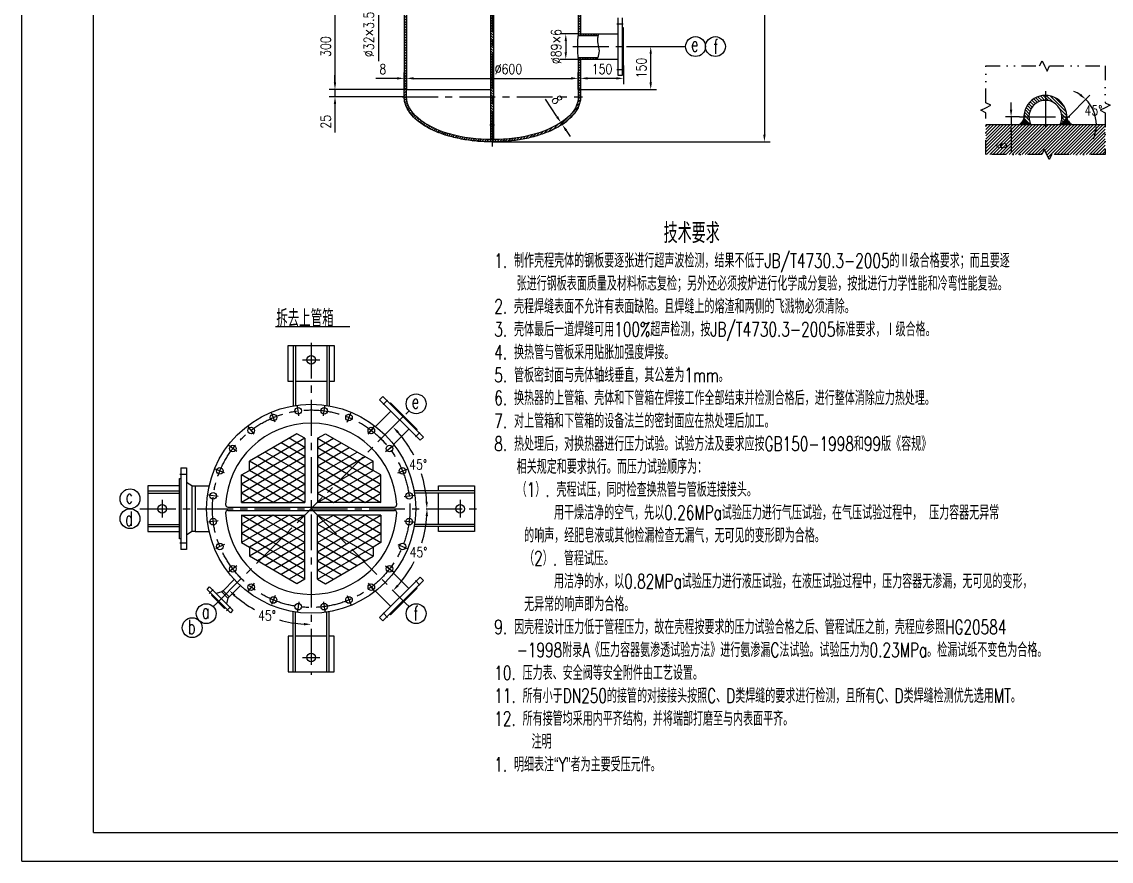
# Model space of a CAD drawing. Header units: millimetres. Extents: x -250 to 5690, y -100 to 8310.
# Drawn here: x -250 to 3555, y -100 to 2832 of the extents above; entities that cross this region are included whole.
import ezdxf
from ezdxf.enums import TextEntityAlignment as Align

# ---------------------------------------------------------------- set-up
doc = ezdxf.new("R2010")
doc.units = ezdxf.units.MM
doc.header["$LTSCALE"] = 100
doc.linetypes.add('CENTER', pattern=[2, 1.25, -0.25, 0.25, -0.25])
doc.linetypes.add('DIVIDE', pattern=[1.25, 0.5, -0.25, 0, -0.25, 0, -0.25])
for name, color, linetype in [('1轮廓实线层', 7, 'Continuous'), ('2细线层', 4, 'Continuous'), ('3中心线层', 1, 'CENTER'), ('5剖面线层', 2, 'Continuous'), ('6文字层', 3, 'Continuous'), ('7标注层', 4, 'Continuous'), ('9双点划线层', 6, 'DIVIDE')]:
    doc.layers.add(name, color=color, linetype=linetype)
doc.styles.add('PC_TEXTSTYLE', font='romans.shx', dxfattribs={"width": 0.8, "bigfont": 'hzfs.shx'})
doc.styles.add('TH_GBDIM', font='romans.shx', dxfattribs={"width": 0.8, "bigfont": 'gbcbig.shx'})
doc.dimstyles.new('TH_GBDIM', dxfattribs={"dimscale": 10, "dimtxt": 3.5, "dimasz": 2.5, "dimexe": 2, "dimexo": 0, "dimgap": 1.5, "dimtad": 1, "dimdec": 1, "dimzin": 0, "dimdsep": 46, "dimtxsty": 'TH_GBDIM', "dimcen": 2.5, "dimclrd": 130, "dimclre": 130, "dimclrt": 3, "dimadec": 0, "dimazin": 0, "dimtfac": 0.714286, "dimtdec": 1, "dimtmove": 0, "dimatfit": 3, "dimfxl": 0, "dimtolj": 1, "dimtzin": 0, "dimlwd": -1, "dimlwe": -1, "dimarcsym": 0})
pattern_1 = [(135, (-153, 733.659), (-4.490128, -4.490128), [])]
pattern_2 = [(45, (-153, 733.659), (-4.490128, 4.490128), [])]

# ---------------------------------------------------------------- blocks, each defined once
blk = doc.blocks.new('*D16')
at = {"layer": '7标注层', "color": 130}
for p, q in [((1393.5, 7473.5), (2363.5, 7473.5)), ((2343.5, 7448.5), (2343.5, 2437.5)), ((1393.5, 2412.5), (2363.5, 2412.5))]:
    blk.add_line(p, q, dxfattribs=at)
for points in [[(2339.3, 7448.5), (2347.6, 7448.5), (2343.5, 7473.5)], [(2339.3, 2437.5), (2347.6, 2437.5), (2343.5, 2412.5)]]:
    blk.add_solid(points, dxfattribs=at)
at = {"layer": 'Defpoints', "color": 0}
for p in [(1393.5, 7473.5), (1393.5, 2412.5), (2343.5, 2412.5)]:
    blk.add_point(p, dxfattribs=at)
at = {"layer": '7标注层', "color": 3, "insert": (2311, 4943), "char_height": 35, "attachment_point": 5, "rotation": 90, "style": 'TH_GBDIM'}
blk.add_mtext('\\A1;5060{}{}', dxfattribs=at)
blk = doc.blocks.new('*D18')
at = {"layer": '7标注层', "color": 130}
for p, q in [((1693.5, 2790), (1629.8, 2790)), ((1649.8, 2765), (1649.8, 2726)), ((1693.5, 2701), (1629.8, 2701))]:
    blk.add_line(p, q, dxfattribs=at)
for points in [[(1645.6, 2765), (1653.9, 2765), (1649.8, 2790)], [(1645.6, 2726), (1653.9, 2726), (1649.8, 2701)]]:
    blk.add_solid(points, dxfattribs=at)
at = {"layer": 'Defpoints', "color": 0}
for p in [(1693.5, 2790), (1649.8, 2701), (1693.5, 2701)]:
    blk.add_point(p, dxfattribs=at)
at = {"layer": '7标注层', "color": 3, "insert": (1616.3, 2745.5), "char_height": 35, "attachment_point": 5, "rotation": 90, "style": 'TH_GBDIM'}
blk.add_mtext('\\A1;%%c89×6{}{}', dxfattribs=at)
blk = doc.blocks.new('*D19')
at = {"layer": '7标注层', "color": 130}
for p, q in [((1701.5, 2701), (1701.5, 2614.5)), ((1851.5, 2679.5), (1851.5, 2614.5)), ((1826.5, 2634.5), (1726.5, 2634.5))]:
    blk.add_line(p, q, dxfattribs=at)
for points in [[(1726.5, 2638.7), (1726.5, 2630.4), (1701.5, 2634.5)], [(1826.5, 2638.7), (1826.5, 2630.4), (1851.5, 2634.5)]]:
    blk.add_solid(points, dxfattribs=at)
at = {"layer": 'Defpoints', "color": 0}
for p in [(1701.5, 2701), (1851.5, 2679.5), (1701.5, 2634.5)]:
    blk.add_point(p, dxfattribs=at)
at = {"layer": '7标注层', "color": 3, "insert": (1776.5, 2667), "char_height": 35, "attachment_point": 5, "style": 'TH_GBDIM'}
blk.add_mtext('\\A1;150{}{}', dxfattribs=at)
blk = doc.blocks.new('*D20')
at = {"layer": '7标注层', "color": 130}
for p, q in [((1861.5, 2745.5), (1966.4, 2745.5)), ((1946.4, 2620.5), (1946.4, 2720.5)), ((1701.5, 2595.5), (1966.4, 2595.5))]:
    blk.add_line(p, q, dxfattribs=at)
for points in [[(1942.2, 2720.5), (1950.6, 2720.5), (1946.4, 2745.5)], [(1942.2, 2620.5), (1950.6, 2620.5), (1946.4, 2595.5)]]:
    blk.add_solid(points, dxfattribs=at)
at = {"layer": 'Defpoints', "color": 0}
for p in [(1861.5, 2745.5), (1946.4, 2745.5), (1701.5, 2595.5)]:
    blk.add_point(p, dxfattribs=at)
at = {"layer": '7标注层', "color": 3, "insert": (1913.9, 2670.5), "char_height": 35, "attachment_point": 5, "rotation": 90, "style": 'TH_GBDIM'}
blk.add_mtext('\\A1;150{}{}', dxfattribs=at)
blk = doc.blocks.new('*D21')
at = {"layer": '7标注层', "color": 130}
for p, q in [((1619.1, 2500.9), (1578.5, 2562.4)), ((1632.9, 2480.1), (1649.6, 2491.1)), ((1637.3, 2473.4), (1632.9, 2480.1)), ((1637.3, 2473.4), (1654, 2484.5)), ((1651.1, 2452.6), (1664.9, 2431.7))]:
    blk.add_line(p, q, dxfattribs=at)
for points in [[(1622.6, 2503.2), (1615.6, 2498.6), (1632.9, 2480.1)], [(1654.6, 2454.9), (1647.6, 2450.3), (1637.3, 2473.4)]]:
    blk.add_solid(points, dxfattribs=at)
at = {"layer": 'Defpoints', "color": 0}
for p in [(1632.9, 2480.1), (1632.9, 2480.1), (1637.3, 2473.4)]:
    blk.add_point(p, dxfattribs=at)
at = {"layer": '7标注层', "color": 3, "insert": (1619, 2560), "char_height": 35, "attachment_point": 5, "rotation": 303.4978, "style": 'TH_GBDIM'}
blk.add_mtext('\\A1;8{}{}', dxfattribs=at)
blk = doc.blocks.new('*D22')
at = {"layer": '7标注层', "color": 130}
for p, q in [((1093.5, 2595.5), (1093.5, 2654.5)), ((1118.5, 2634.5), (1668.5, 2634.5)), ((1693.5, 2595.5), (1693.5, 2654.5))]:
    blk.add_line(p, q, dxfattribs=at)
for points in [[(1118.5, 2638.7), (1118.5, 2630.4), (1093.5, 2634.5)], [(1668.5, 2638.7), (1668.5, 2630.4), (1693.5, 2634.5)]]:
    blk.add_solid(points, dxfattribs=at)
at = {"layer": 'Defpoints', "color": 0}
for p in [(1693.5, 2634.5), (1093.5, 2595.5), (1693.5, 2595.5)]:
    blk.add_point(p, dxfattribs=at)
at = {"layer": '7标注层', "color": 3, "insert": (1449.6, 2667), "char_height": 35, "attachment_point": 5, "style": 'TH_GBDIM'}
blk.add_mtext('\\A1;%%c600{}{}', dxfattribs=at)
blk = doc.blocks.new('*D23')
at = {"layer": '7标注层', "color": 130}
for p, q in [((1060.5, 2634.5), (986.9, 2634.5)), ((1085.5, 2595.5), (1085.5, 2654.5)), ((1093.5, 2634.5), (1085.5, 2634.5)), ((1093.5, 2595.5), (1093.5, 2654.5)), ((1118.5, 2634.5), (1143.5, 2634.5))]:
    blk.add_line(p, q, dxfattribs=at)
for points in [[(1060.5, 2638.7), (1060.5, 2630.4), (1085.5, 2634.5)], [(1118.5, 2638.7), (1118.5, 2630.4), (1093.5, 2634.5)]]:
    blk.add_solid(points, dxfattribs=at)
at = {"layer": 'Defpoints', "color": 0}
for p in [(1085.5, 2634.5), (1085.5, 2595.5), (1093.5, 2595.5)]:
    blk.add_point(p, dxfattribs=at)
at = {"layer": '7标注层', "color": 3, "insert": (1011.2, 2667), "char_height": 35, "attachment_point": 5, "style": 'TH_GBDIM'}
blk.add_mtext('\\A1;8{}{}', dxfattribs=at)
blk = doc.blocks.new('*D24')
at = {"layer": '7标注层', "color": 130}
for p, q in [((1071, 2895.5), (823.8, 2895.5)), ((843.8, 2870.5), (843.8, 2620.5)), ((1085.5, 2595.5), (823.8, 2595.5))]:
    blk.add_line(p, q, dxfattribs=at)
for points in [[(839.6, 2870.5), (847.9, 2870.5), (843.8, 2895.5)], [(839.6, 2620.5), (847.9, 2620.5), (843.8, 2595.5)]]:
    blk.add_solid(points, dxfattribs=at)
at = {"layer": 'Defpoints', "color": 0}
for p in [(1071, 2895.5), (843.8, 2595.5), (1085.5, 2595.5)]:
    blk.add_point(p, dxfattribs=at)
at = {"layer": '7标注层', "color": 3, "insert": (811.3, 2745.5), "char_height": 35, "attachment_point": 5, "rotation": 90, "style": 'TH_GBDIM'}
blk.add_mtext('\\A1;300{}{}', dxfattribs=at)
blk = doc.blocks.new('*D25')
at = {"layer": '7标注层', "color": 130}
for p, q in [((843.8, 2620.5), (843.8, 2645.5)), ((1085.5, 2595.5), (823.8, 2595.5)), ((843.8, 2595.5), (843.8, 2570.5)), ((1085.5, 2570.5), (823.8, 2570.5)), ((843.8, 2545.5), (843.8, 2445.2))]:
    blk.add_line(p, q, dxfattribs=at)
for points in [[(839.6, 2620.5), (847.9, 2620.5), (843.8, 2595.5)], [(839.6, 2545.5), (847.9, 2545.5), (843.8, 2570.5)]]:
    blk.add_solid(points, dxfattribs=at)
at = {"layer": 'Defpoints', "color": 0}
for p in [(1085.5, 2595.5), (843.8, 2570.5), (1085.5, 2570.5)]:
    blk.add_point(p, dxfattribs=at)
at = {"layer": '7标注层', "color": 3, "insert": (811.3, 2482.8), "char_height": 35, "attachment_point": 5, "rotation": 90, "style": 'TH_GBDIM'}
blk.add_mtext('\\A1;25{}{}', dxfattribs=at)
blk = doc.blocks.new('*D26')
at = {"layer": '7标注层', "color": 130}
for p, q in [((995.5, 2987), (995.5, 3012)), ((1008.1, 2962), (975.5, 2962)), ((1002.4, 2932), (975.5, 2932)), ((995.5, 2962), (995.5, 2932)), ((995.5, 2907), (995.5, 2694.3))]:
    blk.add_line(p, q, dxfattribs=at)
for points in [[(991.3, 2987), (999.6, 2987), (995.5, 2962)], [(991.3, 2907), (999.6, 2907), (995.5, 2932)]]:
    blk.add_solid(points, dxfattribs=at)
at = {"layer": 'Defpoints', "color": 0}
for p in [(995.5, 2932), (1002.4, 2932), (1008.1, 2962)]:
    blk.add_point(p, dxfattribs=at)
at = {"layer": '7标注层', "color": 3, "insert": (962, 2788.2), "char_height": 35, "attachment_point": 5, "rotation": 90, "style": 'TH_GBDIM'}
blk.add_mtext('\\A1;%%c32×3.5{}{}', dxfattribs=at)
blk = doc.blocks.new('*D37')
at = {"layer": '7标注层', "color": 130}
for start, end in [(27.5886, 41.4543), (3.5457, 17.5927)]:
    blk.add_arc((760.7, 1131.2), 404, start, end, dxfattribs=at)
for points in [[(1060.4, 1395.8), (1066.5, 1401.5), (1046.4, 1416.9)], [(1168.1, 1156.3), (1159.8, 1156.1), (1164.7, 1131.2)]]:
    blk.add_solid(points, dxfattribs=at)
at = {"layer": 'Defpoints', "color": 0}
for p in [(1091.6, 1462.1), (1150.9, 1235.8), (180.7, 1131.2), (1340.7, 1131.2), (428.3, 798.9)]:
    blk.add_point(p, dxfattribs=at)
at = {"layer": '7标注层', "color": 3, "insert": (1133.9, 1285.8), "char_height": 35, "attachment_point": 5, "style": 'TH_GBDIM'}
blk.add_mtext('\\A1;45%%d{}{}', dxfattribs=at)
blk = doc.blocks.new('*D38')
at = {"layer": '7标注层', "color": 130}
for start, end in [(342.8516, 356.4575), (318.5425, 332.8981)]:
    blk.add_arc((760.7, 1131.2), 404.4, start, end, dxfattribs=at)
for points in [[(1160.1, 1106.3), (1168.5, 1106.1), (1165.1, 1131.2)], [(1066.8, 860.6), (1060.7, 866.3), (1046.6, 845.2)]]:
    blk.add_solid(points, dxfattribs=at)
at = {"layer": 'Defpoints', "color": 0}
for p in [(428.3, 1463.5), (180.7, 1131.2), (1340.7, 1131.2), (1110.9, 929), (1091.6, 800.3)]:
    blk.add_point(p, dxfattribs=at)
at = {"layer": '7标注层', "color": 3, "insert": (1135.5, 979.5), "char_height": 35, "attachment_point": 5, "style": 'TH_GBDIM'}
blk.add_mtext('\\A1;45%%d{}{}', dxfattribs=at)
blk = doc.blocks.new('*D39')
at = {"layer": '7标注层', "color": 130}
for start, end in [(228.5466, 240.6077), (254.063, 266.4534)]:
    blk.add_arc((760.7, 1131.2), 403.9, start, end, dxfattribs=at)
for points in [[(490.4, 825.4), (496.1, 831.5), (475, 845.6)], [(735.8, 732.2), (735.5, 723.9), (760.7, 727.3)]]:
    blk.add_solid(points, dxfattribs=at)
at = {"layer": 'Defpoints', "color": 0}
for p in [(760.7, 1711.2), (1091.6, 1462.1), (428.3, 798.9), (558.7, 781.4), (760.7, 551.2)]:
    blk.add_point(p, dxfattribs=at)
at = {"layer": '7标注层', "color": 3, "insert": (606.1, 758), "char_height": 35, "attachment_point": 5, "style": 'TH_GBDIM'}
blk.add_mtext('\\A1;45%%d{}{}', dxfattribs=at)
blk = doc.blocks.new('*D68')
at = {"layer": '7标注层', "color": 130}
blk.add_line((3399.6, 2494.9), (3480.1, 2575.4), dxfattribs=at)
for start, end in [(56.4428, 67.8856), (0, 45), (337.1144, 348.5572)]:
    blk.add_arc((3377.3, 2472.6), 125.4, start, end, dxfattribs=at)
for points in [[(3449.2, 2580.3), (3444, 2573.9), (3466, 2561.2)], [(3496, 2448.1), (3504.3, 2447.3), (3502.7, 2472.6)]]:
    blk.add_solid(points, dxfattribs=at)
at = {"layer": 'Defpoints', "color": 0}
for p in [(3399.6, 2494.9), (3498.4, 2505), (3116.6, 2472.6), (3377.3, 2472.6), (3533.1, 2472.6)]:
    blk.add_point(p, dxfattribs=at)
at = {"layer": '7标注层', "color": 3, "insert": (3492.3, 2522.5), "char_height": 35, "attachment_point": 5, "style": 'TH_GBDIM'}
blk.add_mtext('\\A1;45%%d{}{}', dxfattribs=at)
blk = doc.blocks.new('*D69')
at = {"layer": '7标注层', "color": 130}
for p, q in [((3204.9, 2525.1), (3204.9, 2550.1)), ((3234.8, 2500.1), (3184.9, 2500.1)), ((3204.9, 2500.1), (3204.9, 2472.6)), ((3222.6, 2472.6), (3184.9, 2472.6)), ((3204.9, 2447.6), (3204.9, 2375.3))]:
    blk.add_line(p, q, dxfattribs=at)
for points in [[(3200.8, 2525.1), (3209.1, 2525.1), (3204.9, 2500.1)], [(3200.8, 2447.6), (3209.1, 2447.6), (3204.9, 2472.6)]]:
    blk.add_solid(points, dxfattribs=at)
at = {"layer": 'Defpoints', "color": 0}
for p in [(3234.8, 2500.1), (3204.9, 2472.6), (3222.6, 2472.6)]:
    blk.add_point(p, dxfattribs=at)
at = {"layer": '7标注层', "color": 3, "insert": (3172.4, 2398.9), "char_height": 35, "attachment_point": 5, "rotation": 90, "style": 'TH_GBDIM'}
blk.add_mtext('\\A1;6{}{}', dxfattribs=at)

msp = doc.modelspace()

# ---------------------------------------------------------------- hatches: boundary and pattern name
at = {"layer": '5剖面线层'}
h = msp.add_hatch(dxfattribs=at)
h.set_pattern_fill('ANSI31', color=256, scale=2, angle=90, style=0)
h.set_pattern_definition(pattern_1)
edge = h.paths.add_edge_path()
edge.add_line((1393.54, 2465.52), (1388.54, 2465.52))
edge.add_line((1388.54, 2465.52), (1388.54, 2420.54))
edge.add_ellipse((1393.54, 2570.52), major_axis=(300, 0), ratio=0.5, start_angle=269.04503, end_angle=270)
edge.add_line((1393.54, 2420.52), (1393.54, 2465.52))
edge = h.paths.add_edge_path()
edge.add_line((1398.54, 2465.52), (1393.54, 2465.52))
edge.add_line((1393.54, 2465.52), (1393.54, 2420.52))
edge.add_ellipse((1393.54, 2570.52), major_axis=(300, 0), ratio=0.5, start_angle=270, end_angle=270.95498)
edge.add_line((1398.54, 2420.54), (1398.54, 2465.52))
h.paths.add_polyline_path([(1398.54, 2570.52), (1393.54, 2570.52), (1393.54, 2475.52), (1398.54, 2475.52)])
h.paths.add_polyline_path([(1393.54, 2570.52), (1388.54, 2570.52), (1388.54, 2475.52), (1393.54, 2475.52)])
h.paths.add_polyline_path([(1393.54, 2895.52), (1388.54, 2895.52), (1388.54, 2570.52), (1393.54, 2570.52)])
h.paths.add_polyline_path([(1398.54, 2895.52), (1393.54, 2895.52), (1393.54, 2891.68), (1393.54, 2570.52), (1398.54, 2570.52)])
h = msp.add_hatch(dxfattribs=at)
h.set_pattern_fill('ANSI31', color=256, scale=2, angle=90, style=0)
h.set_pattern_definition(pattern_1)
h.paths.add_polyline_path([(1093.54, 2862.52), (1085.54, 2862.52), (1085.54, 2595.52), (1093.54, 2595.52)])
h.paths.add_polyline_path([(1701.54, 2862.52), (1693.54, 2862.52), (1693.54, 2790.02), (1701.54, 2790.02)])
h.paths.add_polyline_path([(1701.54, 2701.02), (1693.54, 2701.02), (1693.54, 2595.52), (1701.54, 2595.52)])
h = msp.add_hatch(dxfattribs=at)
h.set_pattern_fill('ANSI31', color=256, scale=2, style=0)
h.set_pattern_definition(pattern_2)
edge = h.paths.add_edge_path()
edge.add_spline(control_points=[(1763.43, 2784.02), (1763.95, 2786.02), (1764.51, 2788.03), (1765.04, 2790.02)], knot_values=[100.5024019, 100.5024019, 100.5024019, 100.5024019, 105.9641833, 105.9641833, 105.9641833, 105.9641833], degree=3, periodic=0)
edge.add_line((1765.04, 2790.02), (1693.54, 2790.02))
edge.add_arc((1990.22, 2745.52), 300, 171.46965, 172.62671)
edge.add_line((1692.7, 2784.02), (1763.43, 2784.02))
edge = h.paths.add_edge_path()
edge.add_line((1761.52, 2707.02), (1692.7, 2707.02))
edge.add_arc((1990.22, 2745.52), 300, 187.37329, 188.53035)
edge.add_line((1693.54, 2701.02), (1758.78, 2701.02))
edge.add_spline(control_points=[(1758.78, 2701.02), (1759.71, 2703.02), (1760.64, 2705.02), (1761.52, 2707.02)], knot_values=[16.2944387, 16.2944387, 16.2944387, 16.2944387, 22.7331769, 22.7331769, 22.7331769, 22.7331769], degree=3, periodic=0)
h = msp.add_hatch(dxfattribs=at)
h.set_pattern_fill('ANSI31', color=256, scale=2, style=0)
h.set_pattern_definition(pattern_2)
h.paths.add_polyline_path([(1701.54, 2595.52), (1693.54, 2595.52), (1693.54, 2570.52), (1701.54, 2570.52)])
edge = h.paths.add_edge_path()
edge.add_spline(control_points=[(1393.54, 2412.52), (1395.45, 2412.52), (1397.37, 2412.52), (1417.66, 2412.72), (1436.01, 2413.73), (1472.07, 2417.39), (1489.77, 2420.04), (1523.97, 2426.9), (1540.47, 2431.12), (1571.74, 2440.99), (1586.51, 2446.64), (1613.86, 2459.25), (1626.44, 2466.19), (1649.03, 2481.21), (1659.03, 2489.27), (1676.1, 2506.36), (1683.17, 2515.38), (1691.43, 2529.64), (1693.81, 2534.6), (1697.65, 2544.68), (1699.1, 2549.8), (1701.05, 2560.11), (1701.54, 2565.31), (1701.54, 2570.52)], knot_values=[0, 0, 0, 0, 0.0188995, 0.0188995, 0.2003217, 0.2003217, 0.381744, 0.381744, 0.5631663, 0.5631663, 0.7445886, 0.7445886, 0.9260108, 0.9260108, 1.1074331, 1.1074331, 1.2888554, 1.2888554, 1.3828357, 1.3828357, 1.476816, 1.476816, 1.5707963, 1.5707963, 1.5707963, 1.5707963], degree=3, periodic=0)
edge.add_line((1701.54, 2570.52), (1693.54, 2570.52))
edge.add_ellipse((1393.54, 2570.52), major_axis=(300, 0), ratio=0.5, start_angle=270.95498, end_angle=360, ccw=False)
edge.add_ellipse((1393.54, 2570.52), major_axis=(300, 0), ratio=0.5, start_angle=270, end_angle=270.95498, ccw=False)
edge.add_line((1393.54, 2420.52), (1393.54, 2412.52))
edge = h.paths.add_edge_path()
edge.add_ellipse((1393.54, 2570.52), major_axis=(300, 0), ratio=0.5, start_angle=180, end_angle=269.04503, ccw=False)
edge.add_line((1093.54, 2570.52), (1085.54, 2570.52))
edge.add_spline(control_points=[(1085.54, 2570.52), (1085.54, 2566.95), (1085.77, 2563.39), (1087.13, 2552.81), (1088.94, 2545.82), (1094.26, 2532.15), (1097.77, 2525.45), (1108.19, 2509.72), (1115.9, 2500.88), (1134.18, 2484.2), (1144.74, 2476.35), (1168.38, 2461.81), (1181.46, 2455.12), (1209.7, 2443.06), (1224.87, 2437.69), (1256.83, 2428.43), (1273.63, 2424.53), (1308.31, 2418.32), (1326.19, 2416.01), (1360.6, 2413.19), (1377.07, 2412.52), (1393.54, 2412.52)], knot_values=[1.5707963, 1.5707963, 1.5707963, 1.5707963, 1.6351503, 1.6351503, 1.7628432, 1.7628432, 1.8905362, 1.8905362, 2.0719585, 2.0719585, 2.2533807, 2.2533807, 2.434803, 2.434803, 2.6162253, 2.6162253, 2.7976476, 2.7976476, 2.9790698, 2.9790698, 3.1415927, 3.1415927, 3.1415927, 3.1415927], degree=3, periodic=0)
edge.add_line((1393.54, 2412.52), (1393.54, 2420.52))
edge.add_ellipse((1393.54, 2570.52), major_axis=(300, 0), ratio=0.5, start_angle=269.04503, end_angle=270, ccw=False)
h.paths.add_polyline_path([(1093.54, 2595.52), (1085.54, 2595.52), (1085.54, 2570.52), (1093.54, 2570.52)])
h = msp.add_hatch(dxfattribs=at)
h.set_pattern_fill('ANSI31', color=256, scale=2.5, angle=90, style=0)
h.set_pattern_definition([(135, (-231.9, 982.4746), (-5.61266, -5.61266), [])])
h.paths.add_polyline_path([(3382.31, 2500.09), (3399.81, 2500.09, 0.4142136), (3324.81, 2575.09), (3324.81, 2557.59, -0.4142136)])
h.paths.add_polyline_path([(3324.81, 2557.59), (3324.81, 2575.09, 0.4142136), (3249.81, 2500.09), (3267.31, 2500.09, -0.4142136)])
h.paths.add_polyline_path([(3272.33, 2472.59), (3274.31, 2472.59, -0.1253183), (3267.31, 2500.09), (3249.81, 2500.09, 0.0172126), (3249.99, 2494.93)])
h.paths.add_polyline_path([(3382.31, 2500.09, -0.1253183), (3375.31, 2472.59), (3377.29, 2472.59), (3399.63, 2494.93, 0.0172126), (3399.81, 2500.09)])
h = msp.add_hatch(dxfattribs=at)
h.set_pattern_fill('ANSI37', color=256, style=0)
h.set_pattern_definition([(45, (-231.8997, 982.4746), (-2.245064, 2.245064), []), (135, (-231.8997, 982.4746), (-2.245064, -2.245064), [])])
edge = h.paths.add_edge_path()
edge.add_spline(control_points=[(3416.18, 2472.59), (3412.17, 2476.5), (3405.42, 2483.07), (3401.3, 2491.51), (3399.63, 2494.93)], knot_values=[0, 0, 0, 0, 33.2699062, 55.9665968, 55.9665968, 55.9665968, 55.9665968], degree=3, periodic=0)
edge.add_line((3399.63, 2494.93), (3377.29, 2472.59))
edge.add_line((3377.29, 2472.59), (3416.18, 2472.59))
edge = h.paths.add_edge_path()
edge.add_line((3272.33, 2472.59), (3249.99, 2494.93))
edge.add_spline(control_points=[(3249.99, 2494.93), (3248.32, 2491.51), (3244.2, 2483.07), (3237.45, 2476.5), (3233.44, 2472.59)], knot_values=[0, 0, 0, 0, 22.6966906, 55.9665968, 55.9665968, 55.9665968, 55.9665968], degree=3, periodic=0)
edge.add_line((3233.44, 2472.59), (3272.33, 2472.59))
h = msp.add_hatch(dxfattribs=at)
h.set_pattern_fill('ANSI31', color=256, scale=2.5, style=0)
h.set_pattern_definition([(45, (-231.9, 982.4746), (-5.61266, 5.61266), [])])
h.paths.add_polyline_path([(3116.57, 2472.59), (3116.57, 2369.09), (3311.83, 2369.09), (3320.58, 2386.59), (3329.33, 2369.09), (3338.08, 2351.59), (3346.83, 2369.09), (3533.06, 2369.09), (3533.06, 2472.59)])

# ---------------------------------------------------------------- linework, layer by layer
for p, q in [((1388.54, 2420.54), (1388.54, 2895.52)), ((1398.54, 2420.54), (1398.54, 2895.52)), ((1085.54, 2862.52), (1085.54, 2595.52)), ((1093.54, 2871.29), (1093.54, 2595.52)), ((1693.54, 2862.52), (1693.54, 2790.02)), ((1701.54, 2862.52), (1701.54, 2790.02)), ((1831.54, 2845.52), (1831.54, 2645.52)), ((1847.54, 2645.52), (1847.54, 2845.52)), ((1692.7, 2784.02), (1763.43, 2784.02)), ((1693.54, 2790.02), (1831.54, 2790.02)), ((1851.54, 2811.52), (1847.54, 2811.52)), ((1851.54, 2679.52), (1851.54, 2811.52)), ((1692.7, 2707.02), (1761.52, 2707.02)), ((1693.54, 2701.02), (1831.54, 2701.02)), ((1693.54, 2701.02), (1693.54, 2595.52)), ((1701.54, 2701.02), (1701.54, 2595.52)), ((1847.54, 2679.52), (1851.54, 2679.52)), ((1831.54, 2645.52), (1847.54, 2645.52)), ((1085.54, 2570.52), (1085.54, 2595.52)), ((1085.54, 2595.52), (1388.54, 2595.52)), ((1093.54, 2570.52), (1093.54, 2595.52)), ((1693.54, 2595.52), (1693.54, 2570.52)), ((1693.54, 2595.52), (1701.54, 2595.52)), ((1701.54, 2595.52), (1701.54, 2570.52)), ((1398.54, 2475.52), (1388.54, 2475.52)), ((3272.33, 2472.59), (3249.99, 2494.93)), ((3377.29, 2472.59), (3399.63, 2494.93)), ((1398.54, 2465.52), (1388.54, 2465.52)), ((3533.06, 2472.59), (3116.57, 2472.59)), ((680.65, 1701.19), (840.65, 1701.19)), ((680.65, 1576.19), (680.65, 1701.19)), ((698.15, 1701.19), (698.15, 1490.8)), ((706.15, 1701.19), (706.15, 1492.1)), ((815.15, 1701.19), (815.15, 1492.1)), ((823.15, 1701.19), (823.15, 1490.8)), ((840.65, 1701.19), (840.65, 1576.19)), ((698.15, 1576.19), (680.65, 1576.19)), ((815.15, 1576.19), (706.15, 1576.19)), ((840.65, 1576.19), (823.15, 1576.19)), ((999.65, 1511.62), (1010.97, 1522.93)), ((1010.97, 1522.93), (1152.39, 1381.51)), ((1141.08, 1370.2), (999.65, 1511.62)), ((1035.01, 1498.89), (1037.84, 1501.72)), ((1037.84, 1501.72), (1131.18, 1408.38)), ((985.36, 1418.83), (1038.9, 1472.37)), ((962.93, 1396.4), (979.17, 1412.65)), ((1048.29, 1355.9), (1101.83, 1409.44)), ((1131.18, 1408.38), (1128.35, 1405.55)), ((710.94, 1393.19), (544.66, 1297.19)), ((738.65, 1377.19), (710.94, 1393.19)), ((738.65, 1377.19), (738.65, 1153.19)), ((782.65, 1377.19), (810.37, 1393.19)), ((782.65, 1377.19), (782.65, 1153.19)), ((810.37, 1393.19), (976.64, 1297.19)), ((1152.39, 1381.51), (1141.08, 1370.2)), ((1025.86, 1333.47), (1042.11, 1349.72)), ((544.66, 1265.19), (544.66, 1297.19)), ((976.64, 1265.19), (976.64, 1297.19)), ((305.15, 1273.69), (324.65, 1273.69)), ((305.15, 1273.69), (305.15, 988.69)), ((324.65, 1273.69), (324.65, 988.69)), ((516.95, 1249.19), (544.66, 1265.19)), ((1004.36, 1249.19), (976.64, 1265.19)), ((300.65, 1025.69), (300.65, 1236.69)), ((300.65, 1236.69), (305.15, 1236.69)), ((343.65, 1210.69), (324.65, 1223.19)), ((516.95, 1153.19), (516.95, 1249.19)), ((1004.36, 1153.19), (1004.36, 1249.19)), ((300.65, 1211.19), (190.65, 1211.19)), ((190.65, 1211.19), (190.65, 1051.19)), ((190.65, 1193.69), (300.65, 1193.69)), ((190.65, 1185.69), (300.65, 1185.69)), ((343.65, 1210.69), (343.65, 1051.69)), ((343.65, 1210.69), (355.65, 1210.69)), ((355.65, 1210.69), (355.65, 1051.69)), ((355.65, 1210.69), (404.42, 1210.69)), ((1330.65, 1193.69), (1120.26, 1193.69)), ((1330.65, 1185.69), (1121.56, 1185.69)), ((1205.65, 1211.19), (1330.65, 1211.19)), ((1205.65, 1193.69), (1205.65, 1211.19)), ((1205.65, 1076.69), (1205.65, 1185.69)), ((1330.65, 1211.19), (1330.65, 1051.19)), ((516.95, 1153.19), (738.65, 1153.19)), ((1004.36, 1153.19), (782.65, 1153.19)), ((469.99, 1137.19), (1051.32, 1137.19)), ((469.99, 1125.19), (1051.32, 1125.19)), ((516.95, 1109.19), (738.65, 1109.19)), ((516.95, 1109.19), (516.95, 1013.19)), ((738.65, 885.19), (738.65, 1109.19)), ((1004.36, 1109.19), (782.65, 1109.19)), ((782.65, 885.19), (782.65, 1109.19)), ((1004.36, 1109.19), (1004.36, 1013.19)), ((190.65, 1076.69), (300.65, 1076.69)), ((190.65, 1068.69), (300.65, 1068.69)), ((1330.65, 1068.69), (1120.26, 1068.69)), ((1330.65, 1076.69), (1121.56, 1076.69)), ((1205.65, 1051.19), (1205.65, 1068.69)), ((190.65, 1051.19), (300.65, 1051.19)), ((343.65, 1051.69), (324.65, 1039.19)), ((355.65, 1051.69), (343.65, 1051.69)), ((355.65, 1051.69), (404.42, 1051.69)), ((1330.65, 1051.19), (1205.65, 1051.19)), ((305.15, 1025.69), (300.65, 1025.69)), ((516.95, 1013.19), (544.66, 997.19)), ((544.66, 997.19), (544.66, 965.19)), ((1004.36, 1013.19), (976.64, 997.19)), ((976.64, 997.19), (976.64, 965.19)), ((324.65, 988.69), (305.15, 988.69)), ((710.94, 869.19), (544.66, 965.19)), ((810.37, 869.19), (976.64, 965.19)), ((1025.86, 928.92), (1042.11, 912.67)), ((453.06, 844.82), (492.17, 883.92)), ((738.65, 885.19), (710.94, 869.19)), ((782.65, 885.19), (810.37, 869.19)), ((1141.08, 892.19), (999.65, 750.77)), ((1010.97, 739.46), (1152.39, 880.88)), ((1048.29, 906.49), (1101.83, 852.95)), ((1152.39, 880.88), (1141.08, 892.19)), ((397.55, 849.41), (406.04, 857.9)), ((478.87, 768.09), (397.55, 849.41)), ((406.04, 857.9), (487.36, 776.58)), ((448.82, 840.57), (429.02, 834.92)), ((453.06, 844.82), (448.82, 840.57)), ((470.03, 819.36), (448.82, 840.57)), ((474.27, 823.6), (453.06, 844.82)), ((474.27, 823.6), (513.17, 862.49)), ((962.93, 865.99), (979.17, 849.74)), ((985.36, 843.56), (1038.9, 790.02)), ((1037.84, 760.67), (1131.18, 854.01)), ((1131.18, 854.01), (1128.35, 856.84)), ((412.4, 828.91), (415.23, 831.73)), ((458.36, 782.94), (412.4, 828.91)), ((470.03, 819.36), (464.38, 799.56)), ((470.03, 819.36), (474.27, 823.6)), ((461.19, 785.77), (458.36, 782.94)), ((487.36, 776.58), (478.87, 768.09)), ((698.15, 561.19), (698.15, 771.59)), ((706.15, 561.19), (706.15, 770.29)), ((815.15, 561.19), (815.15, 770.29)), ((823.15, 561.19), (823.15, 771.59)), ((1035.01, 763.5), (1037.84, 760.67)), ((999.65, 750.77), (1010.97, 739.46)), ((698.15, 686.19), (680.65, 686.19)), ((680.65, 686.19), (680.65, 561.19)), ((815.15, 686.19), (706.15, 686.19)), ((840.65, 686.19), (823.15, 686.19)), ((840.65, 561.19), (840.65, 686.19)), ((680.65, 561.19), (840.65, 561.19))]:
    msp.add_line(p, q)
for centre, radius in [((760.65, 1651.19), 15), ((760.65, 1131.19), 365), ((715.62, 1473.24), 11.5), ((805.68, 1473.24), 11.5), ((628.63, 1449.93), 11.5), ((892.68, 1449.93), 11.5), ((550.63, 1404.9), 11.5), ((970.68, 1404.9), 11.5), ((486.95, 1341.22), 11.5), ((1034.36, 1341.22), 11.5), ((441.91, 1263.22), 11.5), ((1079.39, 1263.22), 11.5), ((418.6, 1176.23), 11.5), ((1102.7, 1176.23), 11.5), ((240.65, 1131.19), 15), ((1280.65, 1131.19), 15), ((418.6, 1086.16), 11.5), ((1102.7, 1086.16), 11.5), ((441.91, 999.17), 11.5), ((1079.39, 999.17), 11.5), ((486.95, 921.17), 11.5), ((1034.36, 921.17), 11.5), ((550.63, 857.49), 11.5), ((970.68, 857.49), 11.5), ((628.63, 812.46), 11.5), ((715.62, 789.15), 11.5), ((805.68, 789.15), 11.5), ((892.68, 812.46), 11.5), ((760.65, 611.19), 15)]:
    msp.add_circle(centre, radius)
for centre, radius, start, end in [((1990.22, 2745.52), 300, 171.46965, 188.53035), ((3324.81, 2500.09), 75, 356.05554, 183.94446), ((3324.81, 2500.09), 57.5, 331.42812, 208.57188), ((760.65, 1131.19), 299, 2.75756, 177.24244), ((469.99, 1145.19), 8, 177.24244, 270), ((1051.32, 1145.19), 8, 270, 2.75756), ((469.99, 1117.19), 8, 90, 182.75756), ((760.65, 1131.19), 299, 182.75756, 357.24244), ((1051.32, 1117.19), 8, 357.24244, 90)]:
    msp.add_arc(centre, radius, start, end)
at = {"extrusion": (0, 0, -1)}
msp.add_ellipse((1393.54, 2570.52), major_axis=(300, 0), ratio=0.5, start_param=0, end_param=3.1415927, dxfattribs=at)
msp.add_open_spline([(1701.54, 2570.52), (1701.54, 2565.31), (1701.05, 2560.11), (1699.1, 2549.8), (1697.65, 2544.68), (1693.81, 2534.6), (1691.43, 2529.64), (1683.17, 2515.38), (1676.1, 2506.36), (1659.03, 2489.27), (1649.03, 2481.21), (1626.44, 2466.19), (1613.86, 2459.25), (1586.51, 2446.64), (1571.74, 2440.99), (1540.47, 2431.12), (1523.97, 2426.9), (1489.77, 2420.04), (1472.07, 2417.39), (1436.01, 2413.73), (1417.66, 2412.72), (1380.9, 2412.37), (1362.49, 2413.03), (1326.19, 2416.01), (1308.31, 2418.32), (1273.63, 2424.53), (1256.83, 2428.43), (1224.87, 2437.69), (1209.7, 2443.06), (1181.46, 2455.12), (1168.38, 2461.81), (1144.74, 2476.35), (1134.18, 2484.2), (1115.9, 2500.88), (1108.19, 2509.72), (1097.77, 2525.45), (1094.26, 2532.15), (1088.94, 2545.82), (1087.13, 2552.81), (1085.77, 2563.39), (1085.54, 2566.95), (1085.54, 2570.52)], degree=3, knots=[0, 0, 0, 0, 0.0939803, 0.0939803, 0.1879606, 0.1879606, 0.2819409, 0.2819409, 0.4633632, 0.4633632, 0.6447854, 0.6447854, 0.8262077, 0.8262077, 1.00763, 1.00763, 1.1890523, 1.1890523, 1.3704745, 1.3704745, 1.5518968, 1.5518968, 1.7333191, 1.7333191, 1.9147414, 1.9147414, 2.0961636, 2.0961636, 2.2775859, 2.2775859, 2.4590082, 2.4590082, 2.6404304, 2.6404304, 2.8218527, 2.8218527, 2.9495457, 2.9495457, 3.0772387, 3.0772387, 3.1415927, 3.1415927, 3.1415927, 3.1415927])
for points in [[(3249.99, 2494.93), (3244.54, 2484.97), (3233.44, 2472.59)], [(3399.63, 2494.93), (3405.08, 2484.97), (3416.18, 2472.59)]]:
    msp.add_spline(points, degree=3)
at = {"layer": '1轮廓实线层'}
for q in [(0, 8210), (5590, 0)]:
    msp.add_line((0, 0), q, dxfattribs=at)
at = {"layer": '2细线层'}
for p, q in [((-250, -100), (-250, 8310)), ((1861.5, 2745.52), (2068.2, 2745.52)), ((636.38, 1767.89), (895.47, 1767.89)), ((1091.56, 1462.1), (1102.58, 1473.12)), ((738.65, 1377.19), (544.66, 1265.19)), ((738.65, 1345.19), (683.23, 1377.19)), ((782.65, 1377.19), (976.64, 1265.19)), ((782.65, 1345.19), (838.08, 1377.19)), ((738.65, 1345.19), (516.95, 1217.19)), ((738.65, 1281.19), (627.8, 1345.19)), ((738.65, 1313.19), (655.51, 1361.19)), ((782.65, 1313.19), (865.79, 1361.19)), ((782.65, 1281.19), (893.5, 1345.19)), ((782.65, 1345.19), (1004.36, 1217.19)), ((738.65, 1313.19), (516.95, 1185.19)), ((738.65, 1185.19), (544.66, 1297.19)), ((738.65, 1217.19), (572.38, 1313.19)), ((738.65, 1249.19), (600.09, 1329.19)), ((782.65, 1249.19), (921.22, 1329.19)), ((782.65, 1313.19), (1004.36, 1185.19)), ((782.65, 1217.19), (948.93, 1313.19)), ((782.65, 1185.19), (976.64, 1297.19)), ((738.65, 1281.19), (516.95, 1153.19)), ((738.65, 1153.19), (544.66, 1265.19)), ((782.65, 1281.19), (1004.36, 1153.19)), ((782.65, 1153.19), (976.64, 1265.19)), ((683.23, 1153.19), (516.95, 1249.19)), ((738.65, 1249.19), (572.38, 1153.19)), ((782.65, 1249.19), (948.93, 1153.19)), ((838.08, 1153.19), (1004.36, 1249.19)), ((627.8, 1153.19), (516.95, 1217.19)), ((572.38, 1153.19), (516.95, 1185.19)), ((738.65, 1217.19), (627.8, 1153.19)), ((738.65, 1185.19), (683.23, 1153.19)), ((782.65, 1217.19), (893.5, 1153.19)), ((782.65, 1185.19), (838.08, 1153.19)), ((893.5, 1153.19), (1004.36, 1217.19)), ((948.93, 1153.19), (1004.36, 1185.19)), ((572.38, 1109.19), (516.95, 1077.19)), ((683.23, 1109.19), (516.95, 1013.19)), ((627.8, 1109.19), (516.95, 1045.19)), ((738.65, 981.19), (516.95, 1109.19)), ((738.65, 1109.19), (544.66, 997.19)), ((738.65, 1013.19), (572.38, 1109.19)), ((738.65, 1045.19), (627.8, 1109.19)), ((738.65, 1077.19), (683.23, 1109.19)), ((782.65, 981.19), (1004.36, 1109.19)), ((782.65, 1013.19), (948.93, 1109.19)), ((782.65, 1109.19), (976.64, 997.19)), ((782.65, 1045.19), (893.5, 1109.19)), ((782.65, 1077.19), (838.08, 1109.19)), ((838.08, 1109.19), (1004.36, 1013.19)), ((893.5, 1109.19), (1004.36, 1045.19)), ((948.93, 1109.19), (1004.36, 1077.19)), ((738.65, 949.19), (516.95, 1077.19)), ((738.65, 1077.19), (544.66, 965.19)), ((782.65, 949.19), (1004.36, 1077.19)), ((782.65, 1077.19), (976.64, 965.19)), ((738.65, 917.19), (516.95, 1045.19)), ((738.65, 1045.19), (572.38, 949.19)), ((782.65, 917.19), (1004.36, 1045.19)), ((782.65, 1045.19), (948.93, 949.19)), ((738.65, 885.19), (544.66, 997.19)), ((738.65, 1013.19), (600.09, 933.19)), ((782.65, 1013.19), (921.22, 933.19)), ((782.65, 885.19), (976.64, 997.19)), ((738.65, 981.19), (627.8, 917.19)), ((782.65, 981.19), (893.5, 917.19)), ((738.65, 949.19), (655.51, 901.19)), ((738.65, 917.19), (683.23, 885.19)), ((782.65, 949.19), (865.79, 901.19)), ((782.65, 917.19), (838.08, 885.19)), ((418.72, 789.27), (429.75, 800.29)), ((1102.58, 789.27), (1091.56, 800.29)), ((-250, -100), (5690, -100))]:
    msp.add_line(p, q, dxfattribs=at)
for centre in [(2102.9, 2745.52), (2172.3, 2745.52), (1127.12, 1497.66), (128.1, 1165.89), (128.1, 1096.5), (394.19, 764.73), (1127.12, 764.73), (345.12, 715.66)]:
    msp.add_circle(centre, 34.7, dxfattribs=at)
msp.add_open_spline([(1758.78, 2701.02), (1762.39, 2708.72), (1773.18, 2732.72), (1756.84, 2761.42), (1763.84, 2785.58), (1765.04, 2790.02)], degree=3, knots=[16.2944387, 16.2944387, 16.2944387, 16.2944387, 41.0976609, 93.7564626, 105.9641833, 105.9641833, 105.9641833, 105.9641833], dxfattribs=at)
at = {"layer": '3中心线层'}
for p, q in [((1393.54, 2396.49), (1393.54, 7495.62)), ((1828.52, 2825.52), (1850.27, 2825.52)), ((1674.87, 2745.52), (1861.5, 2745.52)), ((1828.52, 2665.52), (1850.27, 2665.52)), ((3324.81, 2590.09), (3324.81, 2447.48)), ((1078.54, 2570.52), (1708.54, 2570.52)), ((3234.81, 2500.09), (3414.81, 2500.09)), ((1401.24, 2470.52), (1384.98, 2470.52)), ((760.65, 1711.19), (760.65, 551.19)), ((729.86, 1651.19), (791.44, 1651.19)), ((717.87, 1456.13), (713.37, 1490.36)), ((803.43, 1456.13), (807.94, 1490.36)), ((1011.67, 1495.34), (1027.05, 1510.72)), ((428.31, 798.85), (1091.56, 1462.1)), ((635.23, 1433.98), (622.02, 1465.88)), ((886.07, 1433.98), (899.28, 1465.88)), ((561.14, 1391.21), (540.12, 1418.6)), ((960.17, 1391.21), (981.18, 1418.6)), ((1124.8, 1382.21), (1140.18, 1397.59)), ((500.64, 1330.71), (473.25, 1351.73)), ((1020.66, 1330.71), (1048.06, 1351.73)), ((457.86, 1256.61), (425.97, 1269.83)), ((1063.44, 1256.61), (1095.34, 1269.83)), ((327.76, 1251.19), (301.65, 1251.19)), ((240.65, 1161.98), (240.65, 1100.41)), ((435.72, 1173.97), (401.49, 1178.48)), ((1085.59, 1173.97), (1119.82, 1178.48)), ((1280.65, 1161.98), (1280.65, 1100.41)), ((162.79, 1131.19), (1340.65, 1131.19)), ((760.65, 1131.19), (1091.56, 800.29)), ((435.72, 1088.42), (401.49, 1083.91)), ((1085.59, 1088.42), (1119.82, 1083.91)), ((327.76, 1011.19), (301.65, 1011.19)), ((457.86, 1005.77), (425.97, 992.56)), ((1063.44, 1005.77), (1095.34, 992.56)), ((500.64, 931.68), (473.25, 910.66)), ((1020.66, 931.68), (1048.06, 910.66)), ((1124.8, 880.18), (1140.18, 864.8)), ((418.37, 849.01), (404.53, 835.17)), ((561.14, 871.18), (540.12, 843.79)), ((960.17, 871.18), (981.18, 843.79)), ((635.23, 828.4), (622.02, 796.51)), ((717.87, 806.26), (713.37, 772.03)), ((803.43, 806.26), (807.94, 772.03)), ((886.07, 828.4), (899.28, 796.51)), ((478.47, 788.91), (464.63, 775.07)), ((1011.67, 767.04), (1027.05, 751.66)), ((729.86, 611.19), (791.44, 611.19))]:
    msp.add_line(p, q, dxfattribs=at)
msp.add_circle((760.65, 1131.19), 345, dxfattribs=at)
at = {"layer": '9双点划线层'}
for p, q in [((3116.57, 2677.74), (3304.36, 2677.74)), ((3116.57, 2549.14), (3116.57, 2677.74)), ((3339.36, 2677.74), (3533.06, 2677.74)), ((3533.06, 2677.74), (3533.06, 2549.14)), ((3116.57, 2369.09), (3116.57, 2514.14)), ((3533.06, 2514.14), (3533.06, 2369.09)), ((3311.83, 2369.09), (3116.57, 2369.09)), ((3533.06, 2369.09), (3346.83, 2369.09))]:
    msp.add_line(p, q, dxfattribs=at)
for points in [[(3304.36, 2677.74), (3313.11, 2695.24), (3321.86, 2677.74), (3330.61, 2660.24), (3339.36, 2677.74)], [(3116.57, 2514.14), (3099.07, 2522.89), (3116.57, 2531.64), (3134.07, 2540.39), (3116.57, 2549.14)], [(3533.06, 2549.14), (3550.56, 2540.39), (3533.06, 2531.64), (3515.56, 2522.89), (3533.06, 2514.14)], [(3346.83, 2369.09), (3338.08, 2351.59), (3329.33, 2369.09), (3320.58, 2386.59), (3311.83, 2369.09)]]:
    msp.add_lwpolyline(points, dxfattribs=at)

# ---------------------------------------------------------------- texts
at = {"layer": '6文字层', "style": 'PC_TEXTSTYLE', "width": 0.667}
for s, height, p in [('e', 50, (2087.4, 2728.7)), ('f', 50, (2165.24, 2720.26)), ('拆去上管箱', 60, (638.91, 1766.63)), ('e', 50, (1111.62, 1480.84)), ('c', 50, (112.6, 1149.08)), ('d', 50, (110.97, 1071.55)), ('a', 50, (378.69, 747.92)), ('f', 50, (1118.38, 741.16)), ('b', 50, (329.62, 693.27))]:
    msp.add_text(s, height=height, dxfattribs=at).set_placement(p)
at = {"layer": '6文字层', "style": 'PC_TEXTSTYLE', "width": 0.7}
msp.add_text('技术要求', height=70, dxfattribs=at).set_placement((2089.47, 2038.01), align=Align.BOTTOM_CENTER)
for s, p in [('1. 制作壳程壳体的钢板要逐张进行超声波检测，结果不低于JB/T4730.3-2005的Ⅱ级合格要求；而且要逐', (1400.01, 1958.01)), ('   张进行钢板表面质量及材料标志复检；另外还必须按炉进行化学成分复验，按批进行力学性能和冷弯性能复验。', (1400.01, 1878.01)), ('2. 壳程焊缝表面不允许有表面缺陷。且焊缝上的熔渣和两侧的飞溅物必须清除。', (1400.01, 1798.01)), ('3. 壳体最后一道焊缝可用100%超声检测，按JB/T4730.3-2005标准要求，Ⅰ级合格。', (1400.01, 1718.01)), ('4. 换热管与管板采用贴胀加强度焊接。', (1400.01, 1638.01)), ('5. 管板密封面与壳体轴线垂直，其公差为1mm。', (1400.01, 1558.01)), ('6. 换热器的上管箱、壳体和下管箱在焊接工作全部结束并检测合格后，进行整体消除应力热处理。', (1400.01, 1478.01)), ('7. 对上管箱和下管箱的设备法兰的密封面应在热处理后加工。', (1400.01, 1398.01)), ('8. 热处理后，对换热器进行压力试验。试验方法及要求应按GB150-1998和99版《容规》', (1400.01, 1318.01)), ('   相关规定和要求执行。而压力试验顺序为：', (1400.01, 1238.01)), ('   （1）. 壳程试压，同时检查换热管与管板连接接头。', (1400.01, 1158.01)), ('        用干燥洁净的空气，先以0.26MPa试验压力进行气压试验，在气压试验过程中， 压力容器无异常', (1400.01, 1078.01)), ('    的响声，经肥皂液或其他检漏检查无漏气，无可见的变形即为合格。', (1400.01, 998.01)), ('    （2）. 管程试压。', (1400.01, 918.01)), ('        用洁净的水，以0.82MPa试验压力进行液压试验，在液压试验过程中，压力容器无渗漏，无可见的变形，', (1400.01, 838.01)), ('    无异常的响声即为合格。', (1400.01, 758.01)), ('9. 因壳程设计压力低于管程压力，故在壳程按要求的压力试验合格之后、管程试压之前，壳程应参照HG20584', (1400.01, 678.01)), ('   -1998附录A《压力容器氨渗透试验方法》进行氨渗漏C法试验。试验压力为0.23MPa。检漏试纸不变色为合格。', (1400.01, 598.01)), ('10. 压力表、安全阀等安全附件由工艺设置。', (1400.01, 518.01)), ('11. 所有小于DN250的接管的对接接头按照C、D类焊缝的要求进行检测，且所有C、D类焊缝检测优先选用MT。', (1400.01, 438.01)), ('12. 所有接管均采用内平齐结构，并将端部打磨至与内表面平齐。', (1400.01, 358.01)), ('     注明', (1400.01, 278.01)), ('1. 明细表注“Y”者为主要受压元件。', (1400.01, 198.01))]:
    msp.add_text(s, height=50, dxfattribs=at).set_placement(p, align=Align.BOTTOM_LEFT)

# ---------------------------------------------------------------- dimensions: what is measured, and where the dimension line sits
at = {"layer": '7标注层'}
for base, p1, p2, text, picture, middle in [((2343.45, 2412.52), (1393.54, 7473.52), (1393.54, 2412.52), '5060{}{}', '*D16', (2343.45, 4943.02)), ((995.46, 2932.02), (1008.09, 2962.02), (1002.42, 2932.02), '%%c32×3.5{}{}', '*D26', (995.46, 2788.16)), ((1649.77, 2701.02), (1693.54, 2790.02), (1693.54, 2701.02), '%%c89×6{}{}', '*D18', (1649.77, 2745.52))]:
    dim = msp.add_linear_dim(base=base, p1=p1, p2=p2, angle=90, text=text, dimstyle='TH_GBDIM', override={"dimgap": 1.5, "dimtad": 1, "dimjust": 0, "dimse1": 0, "dimse2": 0, "dimsd1": 0, "dimsd2": 0, "dimclrt": 3, "dimtvp": 0}, dxfattribs=at)
    dim.commit()
    dim.dimension.update_dxf_attribs({"geometry": picture, "text_midpoint": middle, "dimtype": 160})
for base, p1, p2, text, picture, middle in [((843.77, 2595.52), (1071.04, 2895.52), (1085.54, 2595.52), '300{}{}', '*D24', (811.27, 2745.52)), ((1946.4, 2745.52), (1701.54, 2595.52), (1861.5, 2745.52), '150{}{}', '*D20', (1913.9, 2670.52)), ((843.77, 2570.52), (1085.54, 2595.52), (1085.54, 2570.52), '25{}{}', '*D25', (811.27, 2482.85)), ((3204.94, 2472.59), (3234.81, 2500.09), (3222.64, 2472.59), '6{}{}', '*D69', (3172.44, 2398.92))]:
    dim = msp.add_linear_dim(base=base, p1=p1, p2=p2, angle=90, text=text, dimstyle='TH_GBDIM', override={"dimgap": 1.5, "dimtad": 1, "dimjust": 0, "dimse1": 0, "dimse2": 0, "dimsd1": 0, "dimsd2": 0, "dimclrt": 3, "dimtvp": 0}, dxfattribs=at)
    dim.commit()
    dim.dimension.update_dxf_attribs({"geometry": picture, "text_midpoint": middle})
for base, p1, p2, text, picture, middle in [((1085.54, 2634.54), (1093.54, 2595.52), (1085.54, 2595.52), '8{}{}', '*D23', (1011.2, 2667.04)), ((1701.54, 2634.54), (1851.54, 2679.52), (1701.54, 2701.02), '150{}{}', '*D19', (1776.54, 2667.04))]:
    dim = msp.add_linear_dim(base=base, p1=p1, p2=p2, text=text, dimstyle='TH_GBDIM', override={"dimgap": 1.5, "dimtad": 1, "dimjust": 0, "dimse1": 0, "dimse2": 0, "dimsd1": 0, "dimsd2": 0, "dimclrt": 3, "dimtvp": 0}, dxfattribs=at)
    dim.commit()
    dim.dimension.update_dxf_attribs({"geometry": picture, "text_midpoint": middle})
dim = msp.add_linear_dim(base=(1693.54, 2634.54), p1=(1093.54, 2595.52), p2=(1693.54, 2595.52), text='%%c600{}{}', dimstyle='TH_GBDIM', override={"dimgap": 1.5, "dimtad": 1, "dimjust": 0, "dimse1": 0, "dimse2": 0, "dimsd1": 0, "dimsd2": 0, "dimclrt": 3, "dimtvp": 0}, dxfattribs=at)
dim.commit()
dim.dimension.update_dxf_attribs({"geometry": '*D22', "text_midpoint": (1449.63, 2634.54), "dimtype": 160})
for base, line1, line2, picture, middle in [((3498.41, 2505.04), ((3377.29, 2472.59), (3399.63, 2494.93)), ((3533.06, 2472.59), (3116.57, 2472.59)), '*D68', (3492.3, 2522.54)), ((1110.88, 928.99), ((180.65, 1131.19), (1340.65, 1131.19)), ((428.31, 1463.53), (1091.56, 800.29)), '*D38', (1135.52, 979.45))]:
    dim = msp.add_angular_dim_2l(base=base, line1=line1, line2=line2, text='45%%d{}{}', dimstyle='TH_GBDIM', override={"dimtad": 0, "dimtih": 1, "dimtoh": 1, "dimclrt": 3}, dxfattribs=at)
    dim.commit()
    dim.dimension.update_dxf_attribs({"geometry": picture, "text_midpoint": middle, "dimtype": 162})
dim = msp.add_aligned_dim(p1=(1637.32, 2473.42), p2=(1632.91, 2480.1), distance=0, text='8{}{}', dimstyle='TH_GBDIM', override={"dimgap": 1.5, "dimtad": 1, "dimjust": 0, "dimse1": 0, "dimse2": 0, "dimsd1": 0, "dimsd2": 0, "dimclrt": 3, "dimtvp": 0}, dxfattribs=at)
dim.commit()
dim.dimension.update_dxf_attribs({"geometry": '*D21', "text_midpoint": (1618.98, 2560.02)})
for base, line1, picture, middle in [((558.68, 781.37), ((760.65, 1711.19), (760.65, 551.19)), '*D39', (606.07, 758)), ((1150.93, 1235.77), ((180.65, 1131.19), (1340.65, 1131.19)), '*D37', (1133.95, 1285.82))]:
    dim = msp.add_angular_dim_2l(base=base, line1=line1, line2=((428.31, 798.85), (1091.56, 1462.1)), text='45%%d{}{}', dimstyle='TH_GBDIM', override={"dimtad": 0, "dimtih": 1, "dimtoh": 1, "dimclrt": 3}, dxfattribs=at)
    dim.commit()
    dim.dimension.update_dxf_attribs({"geometry": picture, "text_midpoint": middle})

doc.saveas('drawing.dxf')
